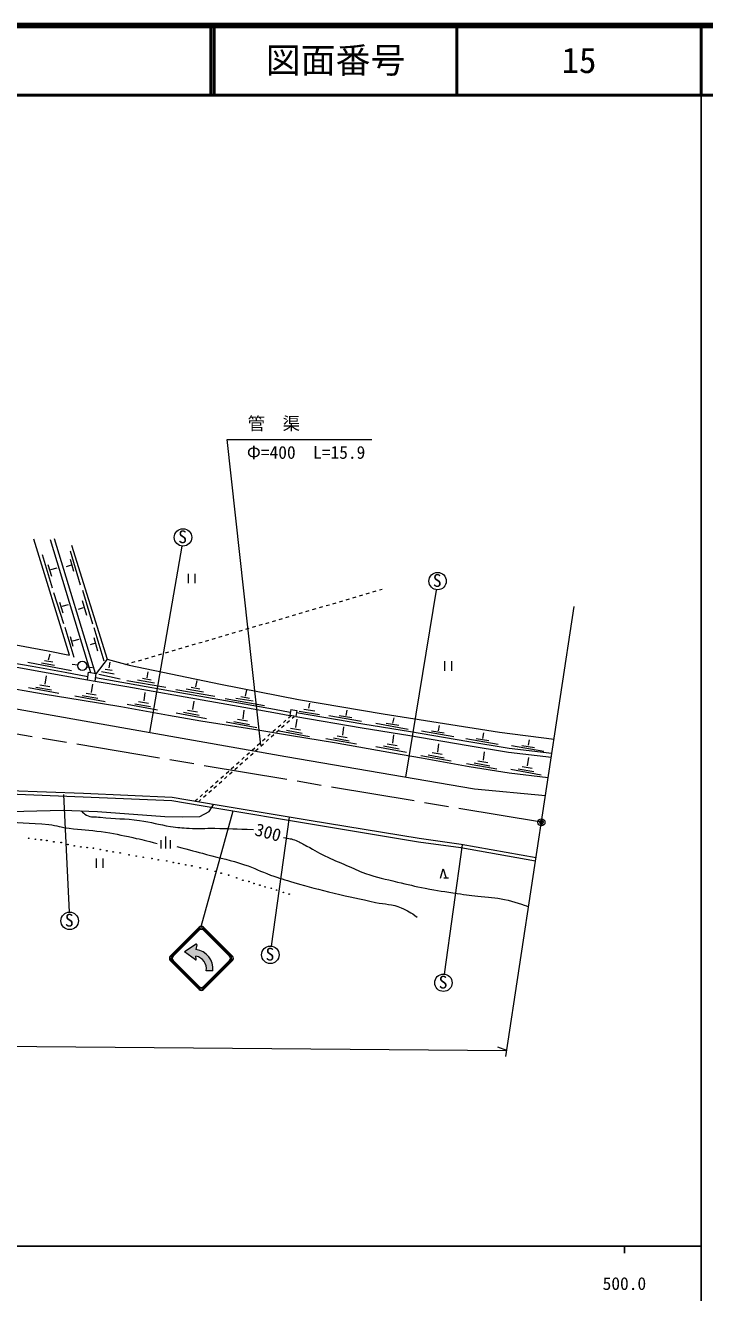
# Model space of a CAD drawing. Units: millimetres, scale not verified. Extents: x 40000 to 680000, y 20000 to 380000.
# Drawn here: x 482170 to 579500, y 198357 to 380000 of the extents above; entities that cross this region are included whole.
import ezdxf
from ezdxf.enums import TextEntityAlignment as Align

# ---------------------------------------------------------------- set-up
doc = ezdxf.new("R2010")
doc.units = ezdxf.units.MM
doc.header["$LTSCALE"] = 1000
doc.header["$PDMODE"] = 32
doc.header["$PDSIZE"] = 500
doc.linetypes.add('CHAIN', pattern=[18.5, 12, -1.5, 3.5, -1.5])
for name, color, linetype, lineweight in [('M-BGD', 7, 'Continuous', 13), ('M-BMK', 2, 'CHAIN', 13), ('M-BMK-SRVR', 3, 'Continuous', 13), ('M-STR-HTXT', 7, 'Continuous', 13), ('M-STR-STRC', 7, 'Continuous', 13), ('M-TTL', 2, 'Continuous', 140), ('M-TTL-BAND', 7, 'Continuous', 25), ('M-TTL-LINE', 7, 'Continuous', 50)]:
    doc.layers.add(name, color=color, linetype=linetype, lineweight=lineweight)
doc.layers.add('M-OTRS', color=6, linetype='Continuous')
doc.layers.add('M-TTL-TXT', color=7, linetype='Continuous')
doc.styles.add('ＭＳ ゴシック', font='')
doc.styles.get('ＭＳ ゴシック').set_extended_font_data('MS Gothic')

msp = doc.modelspace()

# ---------------------------------------------------------------- hatches: boundary and pattern name
at = {"layer": 'M-STR-STRC'}
for points in [[(507704, 250297, 0.41421), (507068, 250297), (503356, 246584, 0.41421), (503356, 245948), (507068, 242236, 0.19891), (507386, 242104), (507386, 241892, -0.19891), (507068, 242023), (503144, 245948, -0.41421), (503144, 246584), (507068, 250509, -0.41421), (507704, 250509), (511629, 246584, -0.41421), (511629, 245948), (507704, 242023, -0.19891), (507386, 241892), (507386, 242104, 0.19891), (507704, 242236), (511417, 245948, 0.41421), (511417, 246584)], [(504958, 247214), (506633, 248286, -0.65133), (506731, 248220), (506612, 247522, -0.4104), (509046, 244481), (508092, 244481, 0.27789), (507386, 246229, 0.11719), (506612, 246567), (506666, 246137, -0.65212), (506564, 246076)]]:
    msp.add_hatch(color=256, dxfattribs=at).paths.add_polyline_path(points)

# ---------------------------------------------------------------- linework, layer by layer
at = {"layer": 'M-BGD'}
for p, q in [((488512, 289733), (483383, 306338)), ((485746, 306297), (491512, 287232)), ((486321, 306471), (492169, 287133)), ((488787, 305502), (493906, 289150)), ((504571, 305368), (499959, 278647)), ((484596, 304135), (486018, 299368)), ((488576, 303496), (489053, 301747)), ((488585, 304693), (490024, 299822)), ((485392, 302712), (485933, 301047)), ((485833, 302015), (486744, 302257)), ((488719, 302642), (488007, 302391)), ((505497, 301407), (505497, 300047)), ((506517, 300047), (506517, 301407)), ((486219, 298691), (487628, 294252)), ((490359, 299021), (491769, 294199)), ((529093, 297952), (529573, 298093)), ((530053, 298234), (530533, 298375)), ((531013, 298515), (531492, 298656)), ((531972, 298797), (532452, 298938)), ((532932, 299079), (533301, 299187)), ((536677, 272242), (541070, 299025)), ((487058, 297311), (487528, 295774)), ((487457, 296756), (488353, 296984)), ((490468, 296536), (489715, 296268)), ((490293, 297557), (490937, 295457)), ((522377, 295980), (522857, 296121)), ((523336, 296262), (523816, 296403)), ((524296, 296544), (524776, 296685)), ((525255, 296825), (525735, 296966)), ((526215, 297107), (526695, 297248)), ((527174, 297389), (527654, 297530)), ((528134, 297670), (528614, 297811)), ((516620, 294290), (517100, 294431)), ((517579, 294572), (518059, 294713)), ((518539, 294854), (519019, 294995)), ((519498, 295135), (519978, 295276)), ((520458, 295417), (520938, 295558)), ((521417, 295699), (521897, 295840)), ((487819, 293763), (489101, 289438)), ((491983, 293699), (493412, 288929)), ((509903, 292319), (510383, 292460)), ((510863, 292601), (511342, 292741)), ((511822, 292882), (512302, 293023)), ((512782, 293164), (513262, 293305)), ((513741, 293446), (514221, 293586)), ((514701, 293727), (515181, 293868)), ((515660, 294009), (516140, 294150)), ((479506, 291469), (485439, 290359)), ((488582, 292412), (488984, 291023)), ((488992, 291776), (489904, 292044)), ((492230, 291431), (491434, 291191)), ((492003, 292258), (492530, 290337)), ((504146, 290629), (504626, 290770)), ((505106, 290911), (505585, 291051)), ((506065, 291192), (506545, 291333)), ((507025, 291474), (507504, 291615)), ((507984, 291756), (508464, 291896)), ((508944, 292037), (509423, 292178)), ((484921, 288953), (486110, 288752)), ((485439, 290359), (488512, 289733)), ((485490, 289053), (485716, 289941)), ((493906, 289150), (492322, 287110)), ((493906, 289150), (497066, 288273)), ((498389, 288939), (498869, 289080)), ((499349, 289221), (499828, 289361)), ((500308, 289502), (500788, 289643)), ((501268, 289784), (501747, 289925)), ((502227, 290066), (502707, 290206)), ((503187, 290347), (503666, 290488)), ((542245, 288846), (542245, 287486)), ((543265, 287486), (543265, 288846)), ((482540, 288714), (488788, 287530)), ((484486, 288643), (486344, 288292)), ((489688, 288302), (488871, 288386)), ((490973, 288076), (491771, 287958)), ((491066, 286181), (491231, 287274)), ((491231, 287274), (492322, 287110)), ((492157, 286017), (492322, 287110)), ((492706, 287004), (495737, 286350)), ((493076, 287403), (494912, 287033)), ((493617, 287744), (494627, 287588)), ((494158, 287901), (494343, 288712)), ((496581, 288408), (496950, 288516)), ((497066, 288273), (510113, 285584)), ((497430, 288657), (497909, 288798)), ((499612, 286469), (499788, 287356)), ((477728, 285434), (484700, 284168)), ((484230, 285474), (485661, 285240)), ((485025, 285558), (485184, 286763)), ((491066, 286181), (492157, 286017)), ((491669, 284363), (491828, 285568)), ((492157, 286017), (496697, 285230)), ((492232, 286511), (496783, 285723)), ((496697, 285230), (504238, 283907)), ((496713, 286110), (502307, 285138)), ((496783, 285723), (504325, 284400)), ((498231, 286193), (500683, 285774)), ((498951, 286419), (500189, 286176)), ((506609, 285188), (506785, 286075)), ((510113, 285584), (521325, 283365)), ((469672, 284021), (519477, 275184)), ((482606, 285089), (486966, 284286)), ((483677, 285165), (485929, 284746)), ((484700, 284168), (490292, 283300)), ((489250, 283894), (493611, 283091)), ((490322, 283970), (492573, 283551)), ((490874, 284279), (492305, 284045)), ((499182, 283168), (499341, 284373)), ((503710, 284829), (509304, 283858)), ((504238, 283907), (512684, 282414)), ((504325, 284400), (512772, 282906)), ((505228, 284912), (507680, 284494)), ((505948, 285138), (507186, 284895)), ((510822, 283502), (516416, 282530)), ((512340, 283585), (514792, 283166)), ((513060, 283811), (514299, 283568)), ((513721, 283861), (513897, 284748)), ((521325, 283365), (533419, 281316)), ((490292, 283300), (495827, 282389)), ((495827, 282389), (502684, 281151)), ((496763, 282699), (501123, 281896)), ((497834, 282774), (500086, 282356)), ((498387, 283084), (499818, 282850)), ((504834, 281551), (507086, 281132)), ((505387, 281860), (506818, 281626)), ((506182, 281944), (506341, 283149)), ((512684, 282414), (517781, 281493)), ((512772, 282906), (517870, 281985)), ((513381, 280621), (513540, 281826)), ((517870, 281985), (520135, 281572)), ((520208, 281964), (520044, 281080)), ((520208, 281964), (521064, 281806)), ((521064, 281806), (520901, 280922)), ((521380, 281689), (524301, 281246)), ((522058, 281974), (523632, 281731)), ((522778, 282125), (522920, 282828)), ((528114, 281082), (528272, 281855)), ((502684, 281151), (507323, 280340)), ((503763, 281475), (508124, 280672)), ((507323, 280340), (514921, 279129)), ((510962, 280152), (515323, 279349)), ((512034, 280228), (514285, 279809)), ((512586, 280537), (514017, 280303)), ((517781, 281493), (520044, 281080)), ((518389, 279433), (518762, 279766)), ((519136, 280099), (519509, 280432)), ((519637, 280011), (520010, 280344)), ((519882, 280765), (520202, 281051)), ((520901, 280922), (520044, 281080)), ((520383, 280677), (520700, 280959)), ((520948, 279349), (521107, 280554)), ((525674, 281078), (530311, 280250)), ((527147, 281070), (528963, 280785)), ((532397, 279970), (537033, 279142)), ((533419, 281316), (550083, 278699)), ((533870, 279962), (535686, 279677)), ((534837, 279974), (534995, 280747)), ((514921, 279129), (520327, 278205)), ((516897, 278102), (517270, 278435)), ((517399, 278013), (517772, 278346)), ((517643, 278768), (518016, 279100)), ((518145, 278679), (518518, 279012)), ((518529, 278880), (522889, 278077)), ((518891, 279345), (519264, 279678)), ((519600, 278956), (521852, 278537)), ((520153, 279265), (521584, 279031)), ((520327, 278205), (526445, 277194)), ((526868, 278185), (528299, 277951)), ((527663, 278269), (527822, 279474)), ((534823, 277108), (534982, 278313)), ((538907, 278888), (543543, 278059)), ((540380, 278880), (542196, 278595)), ((541347, 278891), (541505, 279664)), ((547716, 277803), (547874, 278576)), ((550083, 278699), (557932, 277704)), ((514659, 276104), (515032, 276437)), ((515161, 276016), (515534, 276349)), ((515405, 276770), (515778, 277103)), ((515907, 276682), (516280, 277015)), ((516151, 277436), (516524, 277769)), ((516653, 277347), (517026, 277680)), ((525245, 277800), (529605, 276997)), ((526316, 277876), (528567, 277457)), ((526445, 277194), (534769, 275729)), ((532404, 276639), (536765, 275836)), ((533475, 276715), (535727, 276296)), ((534028, 277024), (535459, 276790)), ((541255, 275837), (541414, 277043)), ((545276, 277800), (549912, 276971)), ((546749, 277792), (548565, 277507)), ((551829, 276804), (556466, 275975)), ((553302, 276796), (555118, 276511)), ((554269, 276808), (554427, 277580)), ((512421, 274107), (512794, 274440)), ((512922, 274018), (513295, 274351)), ((513167, 274773), (513540, 275105)), ((513668, 274684), (514041, 275017)), ((513913, 275438), (514286, 275771)), ((514415, 275350), (514788, 275683)), ((519477, 275184), (546531, 270557)), ((534769, 275729), (538909, 275018)), ((538837, 275369), (543197, 274565)), ((538909, 275018), (545771, 273785)), ((539908, 275444), (542159, 275026)), ((540460, 275754), (541891, 275519)), ((546453, 274292), (548704, 273873)), ((547005, 274601), (548436, 274367)), ((547800, 274685), (547959, 275890)), ((554132, 273846), (554291, 275051)), ((510928, 272775), (511301, 273108)), ((511430, 272687), (511803, 273020)), ((511674, 273441), (512048, 273774)), ((512176, 273353), (512549, 273685)), ((545382, 274216), (549742, 273413)), ((545771, 273785), (551491, 272846)), ((551491, 272846), (557092, 272175)), ((551713, 273377), (556074, 272573)), ((552784, 273452), (555036, 273034)), ((553337, 273762), (554768, 273528)), ((508690, 270778), (509063, 271111)), ((509192, 270689), (509565, 271022)), ((509436, 271443), (509809, 271776)), ((509938, 271355), (510311, 271688)), ((510182, 272109), (510555, 272442)), ((510684, 272021), (511057, 272354)), ((488472, 252897), (487674, 269778)), ((506504, 268827), (506825, 269113)), ((507010, 268742), (507326, 269025)), ((507198, 269446), (507571, 269779)), ((507700, 269358), (508073, 269691)), ((507944, 270112), (508317, 270445)), ((508446, 270023), (508819, 270356)), ((546531, 270557), (556705, 269630)), ((475989, 267229), (487566, 267494)), ((487566, 267494), (492517, 267323)), ((492517, 267323), (502150, 266612)), ((507187, 266598), (508508, 267311)), ((508508, 267311), (509166, 268380)), ((502150, 266612), (504682, 266541)), ((504682, 266541), (507187, 266598)), ((517417, 248021), (520009, 266510)), ((502298, 262028), (502298, 263728)), ((501618, 262028), (501618, 263218)), ((502978, 262028), (502978, 263218)), ((544741, 262546), (542202, 244009)), ((492300, 260589), (492300, 259229)), ((493320, 259229), (493320, 260589)), ((541643, 257752), (542051, 259112)), ((542051, 259112), (542459, 257752)), ((542799, 257752), (542119, 257752))]:
    msp.add_line(p, q, dxfattribs=at)
for points in [[(396370, 283077), (404625, 285202), (410928, 286682), (416833, 288076), (424858, 289912), (430648, 291192), (433964, 291790), (437762, 292245), (442221, 292750), (446646, 292907), (449890, 293035), (455533, 292779), (458730, 292570), (462766, 291896), (467804, 290959), (474188, 289738), (478707, 288926), (483160, 288131), (487897, 287278), (491139, 286665)], [(397711, 282906), (404745, 284717), (411043, 286195), (416946, 287589), (424967, 289424), (430747, 290702), (434038, 291295), (437820, 291749), (442259, 292251), (446665, 292407), (449889, 292535), (455505, 292280), (458673, 292072), (462679, 291403), (467712, 290467), (474097, 289247), (478619, 288434), (483072, 287639), (487806, 286786), (491065, 286170)], [(520901, 280922), (530447, 279295), (537248, 278213), (545315, 276819), (551405, 275823), (557537, 275103)], [(521010, 281512), (530544, 279887), (537346, 278805), (545415, 277411), (551488, 276417), (557627, 275697)], [(465407, 270730), (479890, 270338), (490494, 269925), (503189, 269383), (509664, 268297), (522822, 266094), (538597, 263483), (544623, 262661), (555355, 260742)], [(465393, 270230), (479873, 269838), (490473, 269426), (503136, 268885), (509582, 267804), (522740, 265601), (538522, 262989), (544545, 262167), (555279, 260247)]]:
    msp.add_lwpolyline(points, dxfattribs=at)
for centre, radius in [((504756, 306605), 1250), ((541235, 300343), 1250), ((490338, 288198), 650), ((482645, 263478), 50), ((483608, 263344), 50), ((484428, 263269), 50), ((485256, 263160), 50), ((486261, 262984), 50), ((487299, 262867), 50), ((488258, 262581), 50), ((489182, 262398), 50), ((490127, 262239), 50), ((491031, 262147), 50), ((491918, 262063), 50), ((492906, 261871), 50), ((493840, 261688), 50), ((494760, 261521), 50), ((495760, 261383), 50), ((497025, 261103), 50), ((498060, 260931), 50), ((499065, 260759), 50), ((500310, 260591), 50), ((501216, 260404), 50), ((502422, 260231), 50), ((503362, 260005), 50), ((504170, 259887), 50), ((505150, 259685), 50), ((506021, 259542), 50), ((507217, 259247), 50), ((508250, 259056), 50), ((509384, 258739), 50), ((510229, 258484), 50), ((511302, 258193), 50), ((512459, 257819), 50), ((513340, 257460), 50), ((514207, 257289), 50), ((514919, 256996), 50), ((515756, 256761), 50), ((516517, 256502), 50), ((517413, 256318), 50), ((518173, 256067), 50), ((519143, 255732), 50), ((519970, 255486), 50), ((488520, 251648), 1250), ((517273, 246779), 1250), ((542074, 242771), 1250)]:
    msp.add_circle(centre, radius, dxfattribs=at)
for points, knots in [([(468566, 267070), (469021, 266791), (469223, 266729), (469662, 266552), (471304, 265893), (472408, 266262), (474173, 266140), (475739, 266031), (476618, 265993), (478185, 265898), (481064, 265723), (482687, 265743), (485555, 265443), (486690, 265324), (487298, 265069), (488429, 264916), (490223, 264673), (491247, 264690), (493039, 264432), (494830, 264175), (495825, 263968), (497592, 263579), (498955, 263279), (499406, 263170), (501064, 262739)], [0, 0, 0, 0, 1, 1, 1, 2, 2, 2, 3, 3, 3, 4, 4, 4, 5, 5, 5, 6, 6, 6, 7, 7, 7, 8, 8, 8, 8]), ([(490182, 267404), (490443, 267108), (490597, 267000), (490911, 266810), (491586, 266400), (492127, 266604), (492911, 266509), (495100, 266244), (496350, 266331), (498535, 266040), (500290, 265807), (501234, 265439), (502985, 265184), (504014, 265034), (504594, 264965), (505632, 264914), (507064, 264842), (507869, 264930), (509303, 264914), (511476, 264889), (512181, 264849), (514863, 264734)], [0, 0, 0, 0, 1, 1, 1, 2, 2, 2, 3, 3, 3, 4, 4, 4, 5, 5, 5, 6, 6, 6, 7, 7, 7, 7]), ([(519140, 263579), (519972, 263462), (520275, 263425), (520956, 263169), (521591, 262931), (521896, 262681), (522496, 262366), (523672, 261748), (524302, 261347), (525501, 260776), (526533, 260284), (527129, 260048), (528179, 259596), (529234, 259141), (529803, 258827), (530891, 258457), (532651, 257858), (533678, 257646), (535486, 257210), (537038, 256836), (537909, 256629), (539478, 256331), (541261, 255994), (542265, 255827), (544061, 255569), (545391, 255378), (546143, 255317), (547476, 255142), (548989, 254944), (549865, 254971), (551346, 254602), (552512, 254310), (554281, 253676), (554281, 253676), (554281, 253676), (553981, 253771), (553981, 253771)], [0, 0, 0, 0, 1, 1, 1, 2, 2, 2, 3, 3, 3, 4, 4, 4, 5, 5, 5, 6, 6, 6, 7, 7, 7, 8, 8, 8, 9, 9, 9, 10, 10, 10, 11, 11, 11, 12, 12, 12, 12]), ([(503869, 262311), (505944, 261759), (506464, 261620), (508127, 261174), (510263, 260601), (511493, 260393), (513593, 259699), (515074, 259209), (515834, 258743), (517303, 258219), (518594, 257758), (519330, 257534), (520647, 257152), (522882, 256502), (524147, 256182), (526409, 255629), (528720, 255065), (530029, 254806), (532353, 254299), (533787, 253987), (534685, 254112), (536030, 253525), (536973, 253113), (537360, 252884), (538304, 252195)], [0, 0, 0, 0, 1, 1, 1, 2, 2, 2, 3, 3, 3, 4, 4, 4, 5, 5, 5, 6, 6, 6, 7, 7, 7, 8, 8, 8, 8])]:
    msp.add_open_spline(points, degree=3, knots=knots, dxfattribs=at)
at = {"layer": 'M-BMK'}
msp.add_line((556118, 265769), (469346, 280347), dxfattribs=at)
at = {"layer": 'M-BMK-SRVR'}
msp.add_line((551017, 232197), (560820, 296714), dxfattribs=at)
msp.add_circle((556118, 265769), 500, dxfattribs=at)
at = {"layer": 'M-OTRS'}
msp.add_point((556118, 265769), dxfattribs=at)
at = {"layer": 'M-STR-HTXT'}
for p, q in [((515924, 276827), (511099, 320644)), ((511099, 320644), (531815, 320644)), ((320869, 235057), (551148, 233059)), ((551148, 233059), (549853, 233543))]:
    msp.add_line(p, q, dxfattribs=at)
at = {"layer": 'M-STR-STRC'}
for p, q in [((507361, 250852), (511960, 267406)), ((502931, 246584), (507068, 250721)), ((507704, 250721), (511841, 246584)), ((503144, 246584), (507068, 250509)), ((503356, 246584), (507068, 250297)), ((507704, 250509), (511629, 246584)), ((507704, 250297), (511417, 246584)), ((506633, 248286), (504958, 247214)), ((506564, 246076), (504958, 247214)), ((506731, 248220), (506612, 247522)), ((507068, 241811), (502931, 245948)), ((507068, 242023), (503144, 245948)), ((507068, 242236), (503356, 245948)), ((506666, 246137), (506612, 246567)), ((511841, 245948), (507704, 241811)), ((511629, 245948), (507704, 242023)), ((511417, 245948), (507704, 242236)), ((509046, 244481), (508092, 244481))]:
    msp.add_line(p, q, dxfattribs=at)
for centre, radius, start, end in [((507386, 250403), 450, 45, 135), ((507386, 250190), 450, 45, 135), ((507386, 249978), 450, 45, 135), ((506289, 244769), 2772, 354.04449, 83.29683), ((506667, 248231), 64.7, 350.30905, 122.61924), ((503250, 246266), 450, 135, 225), ((503462, 246266), 450, 135, 225), ((503674, 246266), 450, 135, 225), ((506602, 246129), 64.7, 234.68879, 7.12502), ((506289, 244769), 1827, 350.93996, 79.79603), ((511099, 246266), 450, 315, 45), ((511311, 246266), 450, 315, 45), ((511523, 246266), 450, 315, 45), ((507386, 242554), 450, 225, 315), ((507386, 242342), 450, 225, 315), ((507386, 242129), 450, 225, 315)]:
    msp.add_arc(centre, radius, start, end, dxfattribs=at)
at = {"layer": 'M-TTL'}
msp.add_line((680000, 380000), (40000, 380000), dxfattribs=at)
at = {"layer": 'M-TTL-BAND'}
for p, q in [((579000, 20000), (579000, 370000)), ((40000, 205000), (579000, 205000)), ((568000, 205000), (568000, 204000))]:
    msp.add_line(p, q, dxfattribs=at)
at = {"layer": 'M-TTL-LINE'}
for p, q in [((508747, 380000), (508747, 370000)), ((509247, 380000), (509247, 370000)), ((543997, 380000), (543997, 370000)), ((579000, 380000), (579000, 370000)), ((40000, 370000), (680000, 370000))]:
    msp.add_line(p, q, dxfattribs=at)

# ---------------------------------------------------------------- texts
at = {"layer": 'M-BGD', "style": 'ＭＳ ゴシック'}
for p in [(504077, 305231), (540557, 298969), (487842, 250275), (516594, 245406), (541396, 241397)]:
    msp.add_text('S', height=1833, dxfattribs=at).set_placement(p, align=Align.BOTTOM_LEFT)
msp.add_text('300', height=1833, rotation=344.887, dxfattribs=at).set_placement((514767, 263404), align=Align.BOTTOM_LEFT)
at = {"layer": 'M-STR-HTXT', "style": 'ＭＳ ゴシック'}
msp.add_text('管\u3000渠', height=1833, dxfattribs=at).set_placement((514018, 322923), align=Align.MIDDLE_LEFT)
msp.add_text('Φ=400\u3000L=15.9', height=1833, dxfattribs=at).set_placement((513908, 317324), align=Align.BOTTOM_LEFT)
at = {"layer": 'M-TTL-BAND', "style": 'ＭＳ ゴシック'}
msp.add_text('500.0', height=1833, dxfattribs=at).set_placement((568000, 198195), align=Align.BOTTOM_CENTER)
at = {"layer": 'M-TTL-TXT', "style": 'ＭＳ ゴシック'}
for s, p in [('図面番号', (526622, 375000)), ('15', (561497, 375000))]:
    msp.add_text(s, height=3666, dxfattribs=at).set_placement(p, align=Align.MIDDLE_CENTER)

doc.saveas('drawing.dxf')
